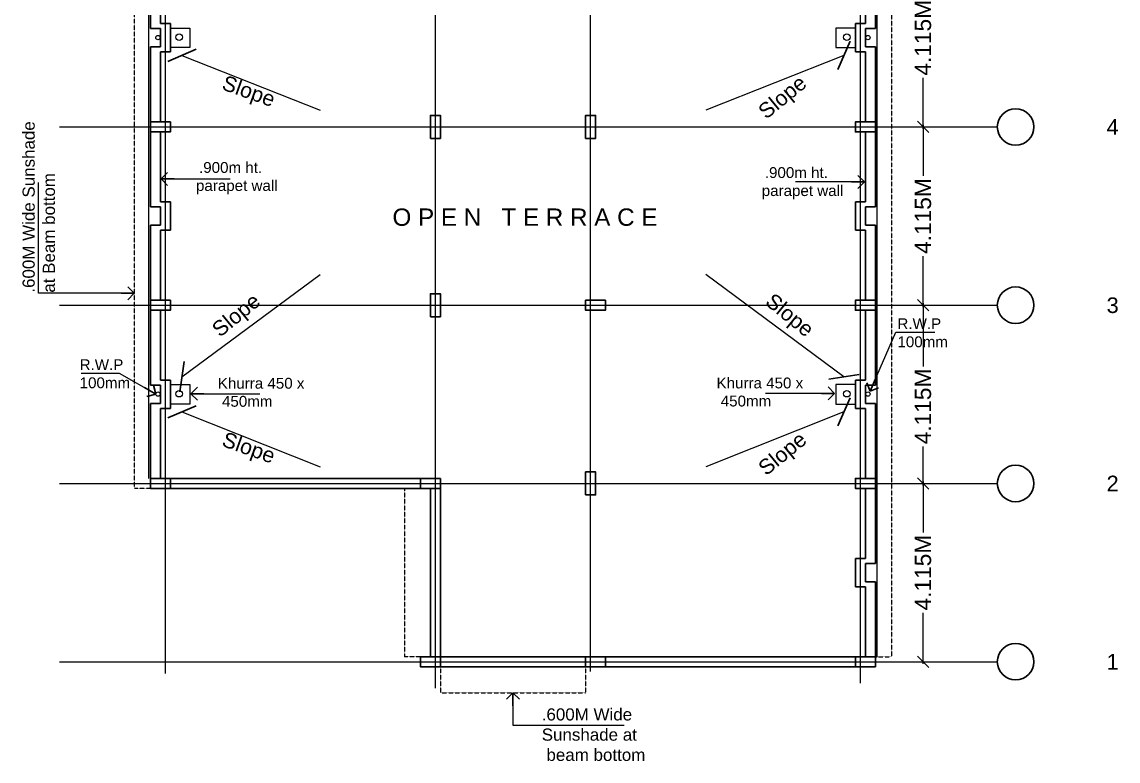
# Model space of a CAD drawing. Header units: metres. Extents: x 1545540 to 2027037, y 435419 to 693806.
# Drawn here: x 1781082 to 1806380, y 503673 to 520735 of the extents above; entities that cross this region are included whole.
import ezdxf

# ---------------------------------------------------------------- set-up
doc = ezdxf.new("R2010")
doc.units = ezdxf.units.M
doc.header["$LTSCALE"] = 1000
doc.header["$PDMODE"] = 35
doc.linetypes.add('CENTER', pattern=[2, 1.25, -0.25, 0.25, -0.25])
doc.linetypes.add('DASHED', pattern=[0.75, 0.5, -0.25])
doc.layers.get('Defpoints').update_dxf_attribs({"lineweight": 18})
for name, color, linetype, lineweight in [('- WALL', 7, 'Continuous', 30), ('Column', 252, 'Continuous', 30), ('dimension', 6, 'Continuous', 13), ('Furniture', 13, 'Continuous', 13), ('grid', 21, 'CENTER', 15), ('gride dimen', 3, 'Continuous', 13), ('Hidden', 1, 'DASHED', 18), ('line', 22, 'Continuous', 13), ('PIPE LINE', 117, 'Continuous', 15), ('Text-2', 122, 'Continuous', 25), ('Text-Grid', 1, 'Continuous', 25), ('Window-Wall', 7, 'Continuous', 18)]:
    doc.layers.add(name, color=color, linetype=linetype, lineweight=lineweight)
doc.layers.add('text', color=7, linetype='Continuous')
doc.styles.add('dim-stylus bt', font='arial.ttf')
doc.styles.add('L120', font='simplex.shx', dxfattribs={"height": 1})
doc.styles.get("Standard").update_dxf_attribs({"font": 'arial.ttf'})
doc.dimstyles.new('1      100 (big)', dxfattribs={"dimscale": 75, "dimtxt": 5, "dimasz": 3.5, "dimexe": 1.5, "dimexo": 2, "dimgap": 1, "dimtad": 0, "dimdec": 3, "dimlfac": 0.001, "dimzin": 0, "dimdsep": 46, "dimtxsty": 'dim-stylus bt', "dimblk": 'OBLIQUE', "dimcen": 0, "dimdle": 0.6, "dimclrd": 256, "dimclre": 7, "dimclrt": 256, "dimadec": 0, "dimazin": 0, "dimtfac": 0.7, "dimtdec": 3, "dimtofl": 0, "dimtmove": 1, "dimatfit": 3, "dimldrblk": 'OPEN90', "dimfxl": 0, "dimtolj": 1, "dimtzin": 0, "dimlwd": 15, "dimlwe": 15, "dimarcsym": 0})
doc.dimstyles.new('AA1', dxfattribs={"dimtxt": 80, "dimasz": 80, "dimexe": 0.18, "dimexo": 40, "dimgap": 20, "dimtad": 1, "dimdec": 0, "dimzin": 0, "dimdsep": 46, "dimtxsty": 'Standard', "dimblk": 'OBLIQUE', "dimcen": 0.09, "dimclrd": 256, "dimclre": 256, "dimadec": 0, "dimazin": 0, "dimtfac": 1, "dimtdec": 0, "dimtofl": 0, "dimtmove": 2, "dimatfit": 3, "dimldrblk": 'OBLIQUE', "dimfxl": 0, "dimtolj": 1, "dimtzin": 0, "dimlwd": -1, "dimlwe": -1, "dimarcsym": 0})

# ---------------------------------------------------------------- blocks, each defined once
blk = doc.blocks.new('_Oblique')
at = {"color": 0, "linetype": 'ByBlock', "lineweight": -2}
blk.add_line((-0.5, -0.5), (0.5, 0.5), dxfattribs=at)
blk = doc.blocks.new('*D123')
at = {"layer": 'Defpoints', "color": 0, "ltscale": 50, "transparency": 16777216}
for p in [(1801879, 510081), (1801879, 510081), (1801879, 505966)]:
    blk.add_point(p, dxfattribs=at)
at = {"layer": 'gride dimen', "color": 7, "lineweight": 15, "ltscale": 50, "transparency": 16777216}
for p, q in [((1801729, 510081), (1801767, 510081)), ((1801729, 505966), (1801767, 505966))]:
    blk.add_line(p, q, dxfattribs=at)
at = {"layer": 'gride dimen', "lineweight": 15, "ltscale": 50, "transparency": 16777216}
for p, q in [((1801879, 510126), (1801879, 508949)), ((1801879, 505921), (1801879, 507098))]:
    blk.add_line(p, q, dxfattribs=at)
at = {"layer": 'gride dimen', "lineweight": 15, "ltscale": 50, "transparency": 16777216, "xscale": 262.5, "yscale": 262.5, "zscale": 262.5}
for p, rotation in [((1801879, 510081), 90), ((1801879, 505966), 270)]:
    blk.add_blockref('_Oblique', p, dxfattribs=dict(at, rotation=rotation))
at = {"layer": 'gride dimen', "ltscale": 50, "transparency": 16777216, "insert": (1801879, 508023), "char_height": 375, "attachment_point": 5, "rotation": 90, "style": 'dim-stylus bt'}
blk.add_mtext('\\A1;4.115M', dxfattribs=at)
blk = doc.blocks.new('_Open90')
at = {"color": 0, "linetype": 'ByBlock', "lineweight": -2}
for p, q in [((0, 0), (-1, 0)), ((-0.5, 0.5), (0, 0)), ((0, 0), (-0.5, -0.5))]:
    blk.add_line(p, q, dxfattribs=at)
blk = doc.blocks.new('*D124')
at = {"layer": 'Defpoints', "color": 0, "ltscale": 50, "transparency": 16777216}
for p in [(1801879, 514196), (1801879, 514196), (1801879, 510081)]:
    blk.add_point(p, dxfattribs=at)
at = {"layer": 'gride dimen', "color": 7, "lineweight": 15, "ltscale": 50, "transparency": 16777216}
for p, q in [((1801729, 514196), (1801767, 514196)), ((1801729, 510081), (1801767, 510081))]:
    blk.add_line(p, q, dxfattribs=at)
at = {"layer": 'gride dimen', "lineweight": 15, "ltscale": 50, "transparency": 16777216}
for p, q in [((1801879, 514241), (1801879, 512783)), ((1801879, 510036), (1801879, 510932))]:
    blk.add_line(p, q, dxfattribs=at)
at = {"layer": 'gride dimen', "lineweight": 15, "ltscale": 50, "transparency": 16777216, "xscale": 262.5, "yscale": 262.5, "zscale": 262.5}
for p, rotation in [((1801879, 514196), 90), ((1801879, 510081), 270)]:
    blk.add_blockref('_Oblique', p, dxfattribs=dict(at, rotation=rotation))
at = {"layer": 'gride dimen', "ltscale": 50, "transparency": 16777216, "insert": (1801879, 511858), "char_height": 375, "attachment_point": 5, "rotation": 90, "style": 'dim-stylus bt'}
blk.add_mtext('\\A1;4.115M', dxfattribs=at)
blk = doc.blocks.new('*D125')
at = {"layer": 'Defpoints', "color": 0, "ltscale": 50, "transparency": 16777216}
for p in [(1801879, 518311), (1801879, 518311), (1801879, 514196)]:
    blk.add_point(p, dxfattribs=at)
at = {"layer": 'gride dimen', "lineweight": 15, "ltscale": 50, "transparency": 16777216}
for p, q in [((1801879, 518356), (1801879, 517179)), ((1801879, 514151), (1801879, 515328))]:
    blk.add_line(p, q, dxfattribs=at)
at = {"layer": 'gride dimen', "color": 7, "lineweight": 15, "ltscale": 50, "transparency": 16777216}
for p, q in [((1801729, 518311), (1801767, 518311)), ((1801729, 514196), (1801767, 514196))]:
    blk.add_line(p, q, dxfattribs=at)
at = {"layer": 'gride dimen', "lineweight": 15, "ltscale": 50, "transparency": 16777216, "xscale": 262.5, "yscale": 262.5, "zscale": 262.5}
for p, rotation in [((1801879, 518311), 90), ((1801879, 514196), 270)]:
    blk.add_blockref('_Oblique', p, dxfattribs=dict(at, rotation=rotation))
at = {"layer": 'gride dimen', "ltscale": 50, "transparency": 16777216, "insert": (1801879, 516253), "char_height": 375, "attachment_point": 5, "rotation": 90, "style": 'dim-stylus bt'}
blk.add_mtext('\\A1;4.115M', dxfattribs=at)
blk = doc.blocks.new('*D126')
at = {"layer": 'Defpoints', "color": 0, "ltscale": 50, "transparency": 16777216}
for p in [(1801879, 522426), (1801879, 522426), (1801879, 518311)]:
    blk.add_point(p, dxfattribs=at)
at = {"layer": 'gride dimen', "color": 7, "lineweight": 15, "ltscale": 50, "transparency": 16777216}
for p, q in [((1801729, 522426), (1801767, 522426)), ((1801729, 518311), (1801767, 518311))]:
    blk.add_line(p, q, dxfattribs=at)
at = {"layer": 'gride dimen', "lineweight": 15, "ltscale": 50, "transparency": 16777216}
for p, q in [((1801879, 522471), (1801879, 521294)), ((1801879, 518266), (1801879, 519443))]:
    blk.add_line(p, q, dxfattribs=at)
at = {"layer": 'gride dimen', "lineweight": 15, "ltscale": 50, "transparency": 16777216, "xscale": 262.5, "yscale": 262.5, "zscale": 262.5}
for p, rotation in [((1801879, 522426), 90), ((1801879, 518311), 270)]:
    blk.add_blockref('_Oblique', p, dxfattribs=dict(at, rotation=rotation))
at = {"layer": 'gride dimen', "ltscale": 50, "transparency": 16777216, "insert": (1801879, 520368), "char_height": 375, "attachment_point": 5, "rotation": 90, "style": 'dim-stylus bt'}
blk.add_mtext('\\A1;4.115M', dxfattribs=at)

msp = doc.modelspace()

# ---------------------------------------------------------------- linework, layer by layer
at = {"layer": '- WALL'}
for p, q in [((1784049.4033, 522310.9935), (1784049.4033, 520580.9935)), ((1784279.4033, 522310.9935), (1784279.4033, 520695.9935)), ((1800549.403, 522310.9935), (1800549.403, 520695.9935)), ((1800779.403, 522310.9935), (1800779.403, 520580.9935)), ((1784279.4033, 520695.9935), (1784509.4033, 520695.9935)), ((1784509.4033, 520040.9935), (1784509.4033, 520695.9935)), ((1800319.403, 520040.9935), (1800319.403, 520695.9935)), ((1800549.403, 520695.9935), (1800319.403, 520695.9935)), ((1784049.4033, 520580.9935), (1784279.4033, 520580.9935)), ((1784279.4033, 520155.9935), (1784279.4033, 520580.9935)), ((1800549.403, 520155.9935), (1800549.403, 520580.9935)), ((1800779.403, 520580.9935), (1800549.403, 520580.9935)), ((1784279.4033, 520155.9935), (1784049.4033, 520155.9935)), ((1784049.4033, 518425.9935), (1784049.4033, 520155.9935)), ((1800549.403, 520155.9935), (1800779.403, 520155.9935)), ((1800779.403, 518425.9935), (1800779.403, 520155.9935)), ((1784509.4033, 520040.9935), (1784279.4033, 520040.9935)), ((1784279.4033, 518425.9935), (1784279.4033, 520040.9935)), ((1800319.403, 520040.9935), (1800549.403, 520040.9935)), ((1800549.403, 518425.9935), (1800549.403, 520040.9935)), ((1784049.4033, 518195.9936), (1784049.4033, 516465.9936)), ((1784279.4033, 518195.9936), (1784279.4033, 516580.9936)), ((1800549.403, 518195.9935), (1800549.403, 516580.9936)), ((1800779.403, 518195.9935), (1800779.403, 516465.9936)), ((1784049.4033, 516465.9936), (1784279.4033, 516465.9936)), ((1784279.4033, 516580.9936), (1784509.4033, 516580.9936)), ((1784279.4033, 516040.9936), (1784279.4033, 516465.9936)), ((1784509.4033, 515925.9936), (1784509.4033, 516580.9936)), ((1800319.403, 515925.9936), (1800319.403, 516580.9936)), ((1800549.403, 516580.9936), (1800319.403, 516580.9936)), ((1800549.403, 516040.9936), (1800549.403, 516465.9936)), ((1800779.403, 516465.9936), (1800549.403, 516465.9936)), ((1784279.4033, 516040.9936), (1784049.4033, 516040.9936)), ((1784049.4033, 514310.9936), (1784049.4033, 516040.9936)), ((1784509.4033, 515925.9936), (1784279.4033, 515925.9936)), ((1784279.4033, 514310.9936), (1784279.4033, 515925.9936)), ((1800319.403, 515925.9936), (1800549.403, 515925.9936)), ((1800549.403, 516040.9936), (1800779.403, 516040.9936)), ((1800549.403, 514310.9936), (1800549.403, 515925.9936)), ((1800779.403, 514310.9936), (1800779.403, 516040.9936)), ((1784049.4033, 514080.9936), (1784049.4033, 512350.9937)), ((1784279.4033, 514080.9936), (1784279.4033, 512465.9937)), ((1800549.403, 514080.9936), (1800549.403, 512465.9936)), ((1800779.403, 514080.9936), (1800779.403, 512350.9937)), ((1784049.4033, 512350.9937), (1784279.4033, 512350.9937)), ((1784279.4033, 512465.9937), (1784509.4033, 512465.9937)), ((1784279.4033, 511925.9937), (1784279.4033, 512350.9937)), ((1784509.4033, 511810.9937), (1784509.4033, 512465.9937)), ((1800319.403, 511810.9937), (1800319.403, 512465.9936)), ((1800549.403, 512465.9936), (1800319.403, 512465.9936)), ((1800549.403, 511925.9937), (1800549.403, 512350.9937)), ((1800779.403, 512350.9937), (1800549.403, 512350.9937)), ((1784279.4033, 511925.9937), (1784049.4033, 511925.9937)), ((1784049.4033, 510195.9937), (1784049.4033, 511925.9937)), ((1784509.4033, 511810.9937), (1784279.4033, 511810.9937)), ((1784279.4033, 510195.9937), (1784279.4033, 511810.9937)), ((1800319.403, 511810.9937), (1800549.403, 511810.9937)), ((1800549.403, 511925.9937), (1800779.403, 511925.9937)), ((1800549.403, 510195.9937), (1800549.403, 511810.9937)), ((1800779.403, 510195.9937), (1800779.403, 511925.9937)), ((1790279.4032, 510195.9937), (1784509.4033, 510195.9937)), ((1790279.4032, 509965.9937), (1784509.4033, 509965.9937)), ((1790739.4031, 509965.9937), (1790509.4032, 509965.9937)), ((1790509.4032, 509965.9937), (1790509.4032, 506080.9938)), ((1790739.4031, 506080.9938), (1790739.4031, 509965.9937)), ((1800549.403, 509965.9937), (1800549.403, 508350.9937)), ((1800779.403, 509965.9937), (1800779.403, 508235.9937)), ((1800319.403, 507695.9937), (1800319.403, 508350.9937)), ((1800549.403, 508350.9937), (1800319.403, 508350.9937)), ((1800549.403, 507810.9937), (1800549.403, 508235.9937)), ((1800779.403, 508235.9937), (1800549.403, 508235.9937)), ((1800549.403, 507810.9937), (1800779.403, 507810.9937)), ((1800779.403, 506080.9938), (1800779.403, 507810.9937)), ((1800319.403, 507695.9937), (1800549.403, 507695.9937)), ((1800549.403, 506080.9938), (1800549.403, 507695.9937)), ((1790739.4031, 506080.9938), (1790509.4032, 506080.9938)), ((1790739.4031, 506080.9938), (1790739.4031, 505850.9938)), ((1794089.403, 506080.9938), (1790739.4031, 506080.9938)), ((1790739.4031, 506080.9938), (1790739.4031, 505850.9938)), ((1794089.4031, 506080.9938), (1794089.4031, 505850.9938)), ((1794089.4031, 506080.9938), (1794319.4031, 506080.9938)), ((1790739.4031, 505850.9938), (1794089.4031, 505850.9938)), ((1794089.4031, 505850.9938), (1794319.4031, 505850.9938))]:
    msp.add_line(p, q, dxfattribs=at)
at = {"layer": '- WALL', "ltscale": 0.05}
for p, q in [((1800319.403, 506080.9938), (1794319.4031, 506080.9938)), ((1800319.403, 505850.9938), (1794319.4031, 505850.9938))]:
    msp.add_line(p, q, dxfattribs=at)
at = {"layer": 'Column'}
for points in [[(1784509.4033, 518425.9935), (1784049.4033, 518425.9935), (1784049.4033, 518195.9935), (1784509.4033, 518195.9935)], [(1800779.403, 518425.9935), (1800319.403, 518425.9935), (1800319.403, 518195.9935), (1800779.403, 518195.9935)], [(1784509.4033, 514310.9936), (1784049.4033, 514310.9936), (1784049.4033, 514080.9936), (1784509.4033, 514080.9936)], [(1794549.4031, 514310.9936), (1794089.4031, 514310.9936), (1794089.4031, 514080.9936), (1794549.4031, 514080.9936)], [(1800779.403, 514310.9936), (1800319.403, 514310.9936), (1800319.403, 514080.9936), (1800779.403, 514080.9936)], [(1784509.4033, 510195.9937), (1784049.4033, 510195.9937), (1784049.4033, 509965.9937), (1784509.4033, 509965.9937)], [(1790739.4031, 510195.9937), (1790279.4032, 510195.9937), (1790279.4032, 509965.9937), (1790739.4031, 509965.9937)], [(1800779.403, 510195.9937), (1800319.403, 510195.9937), (1800319.403, 509965.9937), (1800779.403, 509965.9937)], [(1790739.4031, 506080.9938), (1790279.4032, 506080.9938), (1790279.4032, 505850.9938), (1790739.4031, 505850.9938)], [(1794549.4031, 506080.9938), (1794089.4031, 506080.9938), (1794089.4031, 505850.9938), (1794549.4031, 505850.9938)], [(1800779.403, 506080.9938), (1800319.403, 506080.9938), (1800319.403, 505850.9938), (1800779.403, 505850.9938)]]:
    msp.add_lwpolyline(points, close=True, dxfattribs=at)
for points in [[(1790509.4032, 518045.9936), (1790739.4031, 518045.9936), (1790739.4031, 518575.9935), (1790509.4032, 518575.9935), (1790509.4032, 518045.9936)], [(1794089.4031, 518045.9936), (1794319.4031, 518045.9936), (1794319.4031, 518575.9935), (1794089.4031, 518575.9935), (1794089.4031, 518045.9936)], [(1790509.4032, 513930.9936), (1790739.4031, 513930.9936), (1790739.4031, 514460.9936), (1790509.4032, 514460.9936), (1790509.4032, 513930.9936)], [(1794089.4031, 509815.9937), (1794319.4031, 509815.9937), (1794319.4031, 510345.9937), (1794089.4031, 510345.9937), (1794089.4031, 509815.9937)]]:
    msp.add_lwpolyline(points, dxfattribs=at)
at = {"layer": 'Furniture', "ltscale": 10000}
msp.add_line((1789239.4032, 510195.9937), (1790279.4032, 510195.9937), dxfattribs=at)
at = {"layer": 'grid', "ltscale": 0.01}
for p, q in [((1784394.4033, 505697.7037), (1784394.4033, 576580.0684)), ((1790624.4031, 505742.5033), (1790624.4031, 576580.0684)), ((1794204.4031, 505737.7037), (1794204.4031, 576580.0684)), ((1800434.403, 505467.7037), (1800434.403, 576580.0684)), ((1781946.3571, 518310.9935), (1803593.0259, 518310.9935)), ((1781946.3571, 514195.9936), (1803593.0259, 514195.9936)), ((1790624.4031, 505357.5033), (1790624.4031, 510310.9937)), ((1781946.3571, 510080.9937), (1803593.0259, 510080.9937)), ((1781946.3571, 505965.9938), (1803593.0259, 505965.9938))]:
    msp.add_line(p, q, dxfattribs=at)
at = {"layer": 'Hidden', "color": 1, "ltscale": 0.005}
for p, q in [((1801149.403, 563730.9927), (1801149.403, 506080.9938)), ((1783679.4033, 509965.9937), (1783679.4033, 522540.9935)), ((1784049.4033, 509965.9937), (1783679.4033, 509965.9937)), ((1790509.4032, 506080.9938), (1789909.4031, 506080.9938)), ((1800779.403, 506080.9938), (1801149.403, 506080.9938)), ((1794089.4031, 505850.9938), (1794089.4031, 505250.9938))]:
    msp.add_line(p, q, dxfattribs=at)
for points in [[(1790509.4032, 509965.9937), (1789909.4031, 509965.9937), (1789909.4031, 506080.9938)], [(1790739.4031, 505850.9938), (1790739.4031, 505250.9938), (1794089.4031, 505250.9938)]]:
    msp.add_lwpolyline(points, dxfattribs=at)
at = {"layer": 'PIPE LINE'}
for points in [[(1784509.4033, 520593.4935), (1784959.4033, 520593.4935), (1784959.4033, 520143.4935), (1784509.4033, 520143.4935)], [(1800319.403, 520593.4935), (1799869.403, 520593.4935), (1799869.403, 520143.4935), (1800319.403, 520143.4935)], [(1784509.4033, 512363.4937), (1784959.4033, 512363.4937), (1784959.4033, 511913.4937), (1784509.4033, 511913.4937)], [(1800319.403, 512363.4937), (1799869.403, 512363.4937), (1799869.403, 511913.4937), (1800319.403, 511913.4937)]]:
    msp.add_lwpolyline(points, close=True, dxfattribs=at)
for centre, radius in [((1784222.0376, 520373.9704), 50), ((1784709.4033, 520382.0414), 75), ((1800119.4029, 520382.0414), 75), ((1800606.7687, 520373.9704), 50), ((1784222.0376, 512143.9706), 50), ((1784709.4033, 512152.0416), 75), ((1800119.4029, 512152.0416), 75), ((1800606.7687, 512143.9706), 50)]:
    msp.add_circle(centre, radius, dxfattribs=at)
at = {"layer": 'Text-Grid'}
for centre in [(1804014.0377, 518310.9935), (1804014.0377, 514195.9936), (1804014.0377, 510080.9937), (1804014.0377, 505965.9938)]:
    msp.add_circle(centre, 421.0118, dxfattribs=at)
at = {"layer": 'Window-Wall'}
for p, q in [((1800819.403, 506080.9938), (1800819.403, 563730.9927)), ((1784009.4033, 510195.9937), (1784009.4033, 522540.9935)), ((1800549.403, 506080.9938), (1800819.403, 506080.9938))]:
    msp.add_line(p, q, dxfattribs=at)

# ---------------------------------------------------------------- texts
at = {"layer": 'text', "attachment_point": 1, "style": 'L120'}
for s, insert, char_height, width, rotation in [('{\\fArial|b0|i0|c0|p34;.600M Wide Sunshade\\Pat Beam bottom}', (1781096.807, 514485.2563), 280, 6841.769914, 90.00000001), ('\\pi1557.7;{\\fArial|b0|i0|c0|p34;   .900m ht. \\P\\pi1195.6;      parapet wall }', (1783320.8717, 517500.052), 250, 4832.064043, 0.00000001), ('\\pi1557.7;{\\fArial|b0|i0|c0|p34;   .900m ht. \\P\\pi1195.6;      parapet wall }', (1796378.4263, 517382.552), 250, 4832.064043, 0.00000001), ('{\\fArial|b0|i0|c0|p34;O P E N   T E R R A C E}', (1789633.8659, 516428.6529), 400, 6824.857863, 0.00000001), ('{\\fArial|b0|i0|c0|p34;R.W.P \\P100mm}', (1801287.6406, 513892.8973), 250, 4832.064043, 0.00000001), ('{\\fArial|b0|i0|c0|p34;R.W.P \\P100mm}', (1782414.1406, 512946.8973), 250, 4832.064043, 0.00000001), ('{\\fArial|b0|i0|c0|p34;Khurra 450 x\\P 450mm}', (1797113.2172, 512525.3068), 250, 4832.064043, 0.00000001), ('{\\fArial|b0|i0|c0|p34;Khurra 450 x\\P 450mm}', (1785602.4405, 512518.6798), 250, 4832.064043, 0.00000001), ('{\\fArial|b0|i0|c0|p34;.600M Wide \\PSunshade at\\P beam bottom}', (1793078.4939, 504890.3125), 280, 6841.769914, 0.00000001)]:
    msp.add_mtext(s, dxfattribs=dict(at, insert=insert, char_height=char_height, width=width, rotation=rotation))
at = {"layer": 'Text-2', "char_height": 350, "width": 4451.620064, "attachment_point": 5, "style": 'dim-stylus bt'}
for insert, rotation in [((1786300.5051, 519090.6707), 340.39164551), ((1798663.3861, 518963.506), 39.28374874), ((1786057.0465, 513930.1039), 39.28374874), ((1798771.7597, 513930.1039), 320.71625126), ((1786300.5051, 510860.6709), 340.39164551), ((1798663.3862, 510733.5061), 39.28374874)]:
    msp.add_mtext('Slope', dxfattribs=dict(at, insert=insert, rotation=rotation))
at = {"layer": 'Text-Grid', "char_height": 360.000023, "width": 4832.064347, "attachment_point": 3, "rotation": 359.99999997, "style": 'L120'}
for s, insert in [('{\\fArial|b0|i0|c0|p34;4}', (1806394.509, 518490.8416)), ('{\\fArial|b0|i0|c0|p34;3}', (1806394.509, 514375.8417)), ('{\\fArial|b0|i0|c0|p34;2}', (1806394.509, 510260.8417)), ('{\\fArial|b0|i0|c0|p34;1}', (1806394.509, 506145.8418))]:
    msp.add_mtext(s, dxfattribs=dict(at, insert=insert))

# ---------------------------------------------------------------- dimensions: what is measured, and where the dimension line sits
at = {"layer": 'gride dimen', "ltscale": 50}
for base, p1, p2, picture, middle in [((1801879.3181, 522425.9935), (1801879.3181, 518310.9935), (1801879.3181, 522425.9935), '*D126', (1801879.3181, 520368.4935)), ((1801879.3181, 518310.9935), (1801879.3181, 514195.9936), (1801879.3181, 518310.9935), '*D125', (1801879.3181, 516253.4936)), ((1801879.3181, 510080.9937), (1801879.3181, 505965.9938), (1801879.3181, 510080.9937), '*D123', (1801879.3181, 508023.4937))]:
    dim = msp.add_linear_dim(base=base, p1=p1, p2=p2, angle=90, dimstyle='1      100 (big)', override={"dimpost": 'M\\X'}, dxfattribs=at)
    dim.commit()
    dim.dimension.update_dxf_attribs({"geometry": picture, "text_midpoint": middle})
dim = msp.add_linear_dim(base=(1801879.3181, 514195.9936), p1=(1801879.3181, 510080.9937), p2=(1801879.3181, 514195.9936), angle=90, dimstyle='1      100 (big)', override={"dimpost": 'M\\X'}, dxfattribs=at)
dim.commit()
dim.dimension.update_dxf_attribs({"geometry": '*D124', "text_midpoint": (1801879.3181, 511857.674), "dimtype": 160})

# ---------------------------------------------------------------- leaders
at = {"layer": 'dimension', "ltscale": 50}
for points in [[(1784295.2859, 517111.6123), (1785887.6404, 517111.6123)], [(1800524.0753, 517040.1123), (1798931.7208, 517040.1123)], [(1783673.2701, 514472.3312), (1781467.6867, 514472.3312), (1781467.6867, 517025.169)], [(1800656.2843, 512208.9639), (1801253.0537, 513571.869), (1802148.9136, 513571.869)], [(1784172.0376, 512143.9706), (1783335.9579, 512620.8087), (1782446.9579, 512620.8087)], [(1784983.7222, 512152.1314), (1786576.0767, 512152.1314)], [(1799835.531, 512158.7584), (1798243.1765, 512158.7584)], [(1792414.4031, 505250.9938), (1792414.4031, 504501.916), (1794977.4579, 504501.916)]]:
    msp.add_leader(points, dimstyle='1      100 (big)', override={"dimtxt": 6, "dimasz": 4}, dxfattribs=at)
at = {"layer": 'line'}
for points in [[(1784775.8099, 519963.2317), (1787966.8926, 518698.5562)], [(1800052.9963, 519963.2317), (1796861.9136, 518698.5562)], [(1784775.8099, 512543.7555), (1787966.8927, 514902.78)], [(1800052.9963, 512543.7555), (1796861.9136, 514902.78)], [(1784775.8099, 511733.2318), (1787966.8927, 510468.5563)], [(1800052.9963, 511733.2318), (1796861.9136, 510468.5563)]]:
    msp.add_leader(points, dimstyle='AA1', override={"dimasz": 500, "dimgap": 20, "dimtad": 0, "dimfxl": 4}, dxfattribs=at)

doc.saveas('drawing.dxf')
